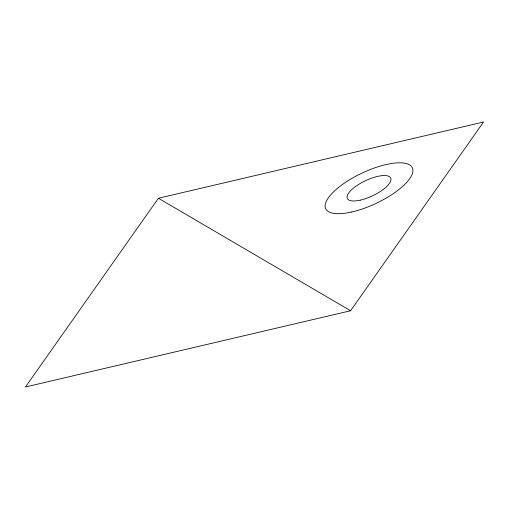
<?xml version="1.0" encoding="UTF-8"?>
<svg xmlns="http://www.w3.org/2000/svg" width="509" height="509" viewBox="0 0 509 509"><rect width="100%" height="100%" fill="white"/><g stroke="black" fill="none" stroke-linecap="round" stroke-linejoin="round"><path stroke-width="0.76" d="M158.42 198.243L25.45 386.993L350.58 310.757L483.55 122.007L158.42 198.243L350.58 310.757M360.232 200.158A23.961 8.354 -25.3 0 0 390.842 178.417A23.961 8.354 -25.3 0 0 356.001 186.179A23.961 8.354 -25.3 0 0 360.232 200.158M351.439 212.068A47.922 16.702 -25.3 0 0 412.659 168.581A47.922 16.702 -25.3 0 0 342.971 184.112A47.922 16.702 -25.3 0 0 351.439 212.068"/></g></svg>
